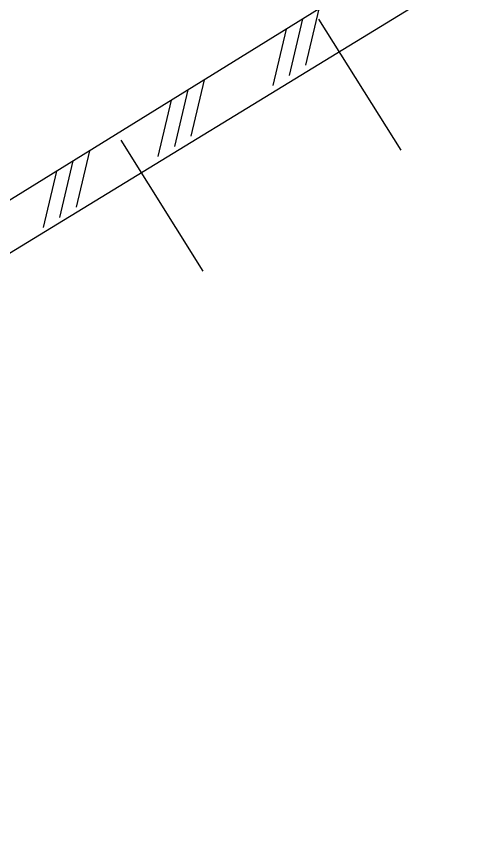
# Model space of a CAD drawing. Header units: millimetres. Extents: x 1931 to 30327, y -2374 to 17555.
# Drawn here: x 16827 to 18027, y 8822 to 10978 of the extents above; entities that cross this region are included whole.
import ezdxf

# ---------------------------------------------------------------- set-up
doc = ezdxf.new("R2010")
doc.units = ezdxf.units.MM

msp = doc.modelspace()

# ---------------------------------------------------------------- linework, layer by layer
at = {"color": 4, "linetype": 'ByBlock', "lineweight": -2}
for p, q in [((18027.5, 11256.5), (14180.6, 8878.1)), ((17928.2, 11049.5), (14280.6, 8822)), ((17575.9, 10852.6), (17610.3, 10998.6)), ((17533.4, 10826.3), (17567.8, 10972.3)), ((17608.8, 10971.6), (17821.2, 10632.7)), ((17490.8, 10800), (17525.3, 10946)), ((17278.7, 10668.9), (17313.1, 10814.9)), ((17236.2, 10642.6), (17270.6, 10788.6)), ((17193.6, 10616.3), (17228.1, 10762.3)), ((17096.3, 10658.7), (17308.7, 10319.8)), ((16981.5, 10485.1), (17016, 10631.1)), ((16939, 10458.8), (16973.4, 10604.8)), ((16896.5, 10432.5), (16930.9, 10578.5))]:
    msp.add_line(p, q, dxfattribs=at)

doc.saveas('drawing.dxf')
